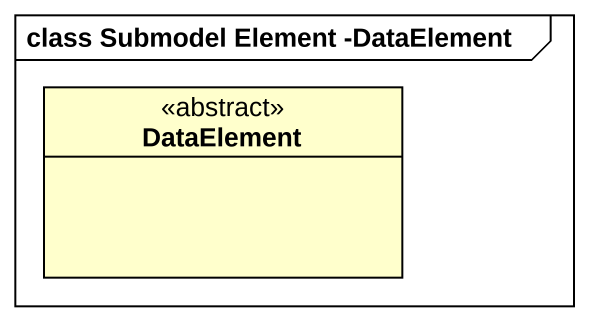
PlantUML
@startuml
mainframe class Submodel Element -DataElement
hide circle
hide empty members
class DataElement <<abstract>>
@enduml
